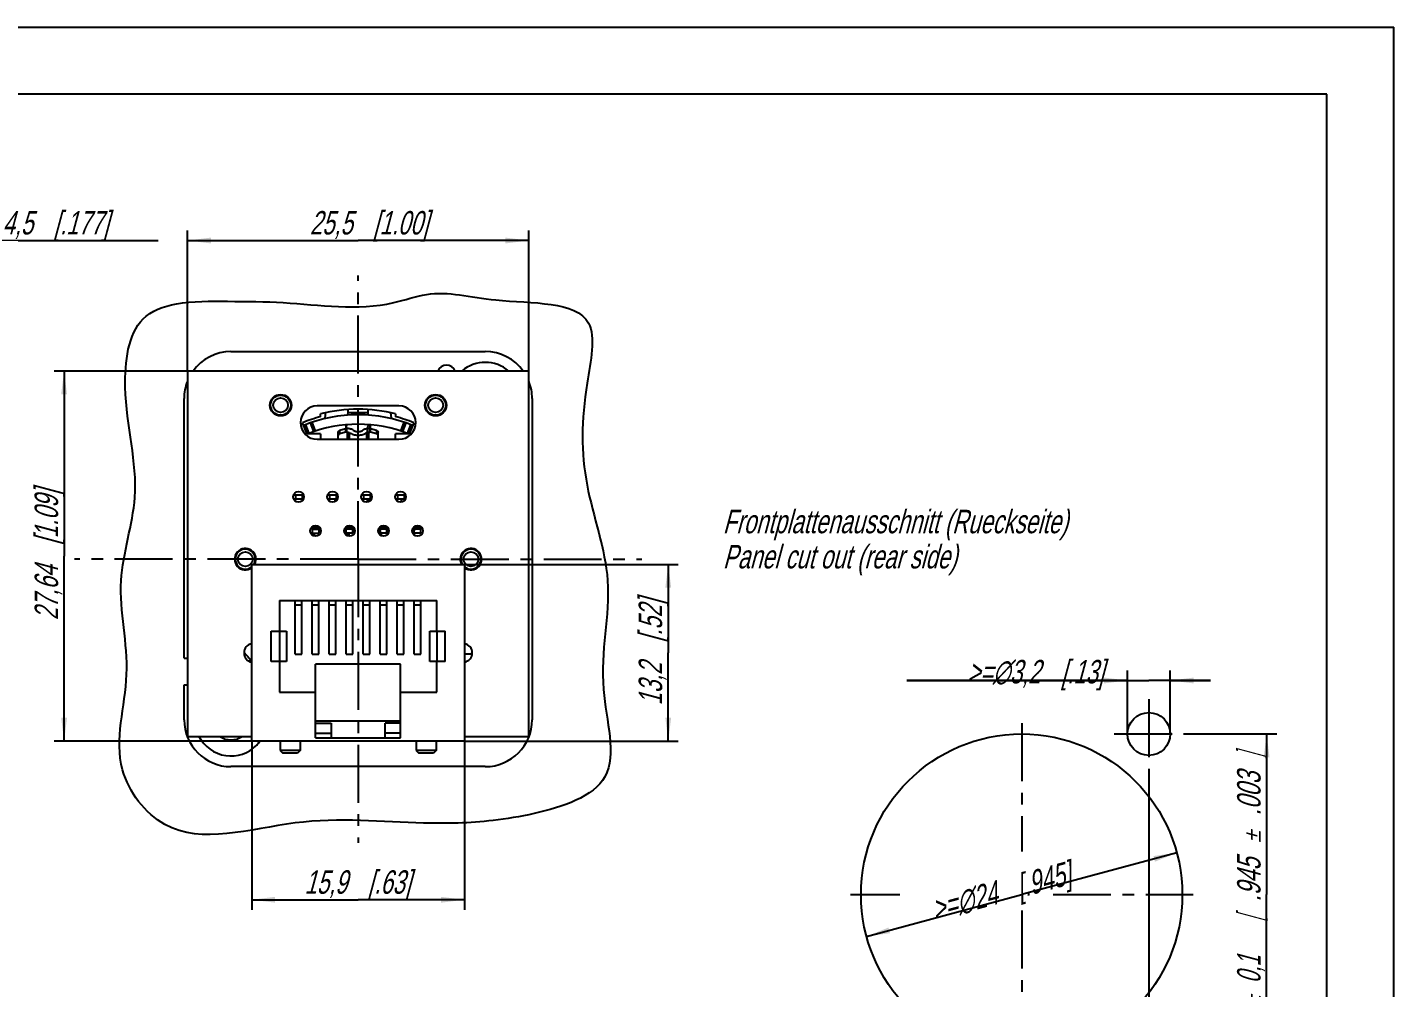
# Model space of a CAD drawing. Header units: millimetres. Extents: x 0 to 420, y 0 to 297.
# Drawn here: x 215.9 to 420, y 153.5 to 297 of the extents above; entities that cross this region are included whole.
import ezdxf
from ezdxf.enums import TextEntityAlignment as Align

# ---------------------------------------------------------------- set-up
doc = ezdxf.new("R2010")
doc.units = ezdxf.units.MM
doc.header["$LTSCALE"] = 23.1
doc.linetypes.add('CENTER', pattern=[0.6, 0.375, -0.075, 0.075, -0.075])
doc.layers.get('0').update_dxf_attribs({"linetype": 'CONTINUOUS'})
for name, color, linetype in [('4171', 7, 'CONTINUOUS'), ('BEZUGSACHSEN', 7, 'CONTINUOUS'), ('DEFAULT_1', 7, 'CENTER'), ('FASEN', 7, 'CONTINUOUS'), ('RUNDUNGEN', 7, 'CONTINUOUS'), ('ZEICHNUNGSBEMASSUNGEN', 7, 'CONTINUOUS')]:
    doc.layers.add(name, color=color, linetype=linetype)
doc.styles.get("Standard").update_dxf_attribs({"font": 'txt', "width": 0.7})
doc.styles.add('TEXTSTYLE_3', font='txt', dxfattribs={"width": 0.6})
doc.styles.add('TEXTSTYLE_4', font='gdt', dxfattribs={"width": 0.7})
doc.dimstyles.new('DIMSTYLE_2', dxfattribs={"dimtxt": 3.5, "dimasz": 3.5, "dimexe": 0.18, "dimexo": 0.0625, "dimgap": 0.09, "dimtad": 1, "dimdec": 3, "dimlfac": 0.5, "dimdsep": 46, "dimtxsty": 'STANDARD', "dimblk": '_FILLED', "dimblk1": '_FILLED', "dimblk2": '_FILLED', "dimcen": 0.09, "dimclrt": 5, "dimadec": 0, "dimazin": 0, "dimtp": 0.2, "dimtm": 0.2, "dimtfac": 1, "dimtdec": 3, "dimtofl": 0, "dimtmove": 0, "dimatfit": 3, "dimldrblk": '_FILLED', "dimfxl": 1, "dimtolj": 1, "dimarcsym": 0})
doc.dimstyles.new('DIMSTYLE_3', dxfattribs={"dimtxt": 3.5, "dimasz": 3.5, "dimexe": 0.18, "dimexo": 0.0625, "dimgap": 0.09, "dimtad": 1, "dimdec": 3, "dimlfac": 0.5, "dimdsep": 46, "dimtxsty": 'STANDARD', "dimblk": '_FILLED', "dimblk1": '_FILLED', "dimblk2": '_FILLED', "dimcen": 0.09, "dimclrt": 5, "dimadec": 0, "dimazin": 0, "dimtol": 1, "dimtp": 0.1, "dimtm": 0.1, "dimtfac": 0.6, "dimtdec": 3, "dimtofl": 0, "dimtmove": 0, "dimatfit": 3, "dimldrblk": '_FILLED', "dimfxl": 1, "dimtolj": 1, "dimarcsym": 0})
doc.dimstyles.new('DIMSTYLE_4', dxfattribs={"dimtxt": 3.5, "dimasz": 3.5, "dimexe": 0.18, "dimexo": 0.0625, "dimgap": 0.09, "dimtad": 1, "dimdec": 3, "dimlfac": 0.5, "dimdsep": 46, "dimtxsty": 'STANDARD', "dimblk": '_FILLED', "dimblk1": '_FILLED', "dimblk2": '_FILLED', "dimcen": 0.09, "dimclrt": 5, "dimadec": 0, "dimazin": 0, "dimtol": 1, "dimtp": 0.1, "dimtm": 0.1, "dimtfac": 1, "dimtdec": 3, "dimtofl": 0, "dimtmove": 0, "dimatfit": 3, "dimldrblk": '_FILLED', "dimfxl": 1, "dimtolj": 1, "dimarcsym": 0})
doc.dimstyles.new('DIMSTYLE_5', dxfattribs={"dimtxt": 3.5, "dimasz": 3.5, "dimexe": 0.18, "dimexo": 0.0625, "dimgap": 0.09, "dimtad": 1, "dimdec": 3, "dimlfac": 0.5, "dimdsep": 46, "dimtxsty": 'STANDARD', "dimblk": '_FILLED', "dimblk1": '_FILLED', "dimblk2": '_FILLED', "dimcen": 0.09, "dimclrt": 5, "dimadec": 0, "dimazin": 0, "dimtp": 0.1, "dimtm": 0.1, "dimtfac": 1, "dimtdec": 3, "dimtofl": 0, "dimtmove": 0, "dimatfit": 3, "dimldrblk": '_FILLED', "dimfxl": 1, "dimtolj": 1, "dimarcsym": 0})
doc.dimstyles.new('DIMSTYLE_6', dxfattribs={"dimtxt": 3.5, "dimasz": 3.5, "dimexe": 0.18, "dimexo": 0.0625, "dimgap": 0.09, "dimtad": 1, "dimdec": 3, "dimlfac": 0.5, "dimdsep": 46, "dimtxsty": 'STANDARD', "dimblk": '_FILLED', "dimblk1": '_FILLED', "dimblk2": '_FILLED', "dimcen": 0.09, "dimclrt": 5, "dimadec": 0, "dimazin": 0, "dimtp": 0.2, "dimtm": 0.2, "dimtfac": 1, "dimtdec": 3, "dimtofl": 0, "dimtmove": 0, "dimatfit": 3, "dimldrblk": '_FILLED', "dimfxl": 1, "dimtolj": 1, "dimarcsym": 0})

# ---------------------------------------------------------------- blocks, each defined once
blk = doc.blocks.new('_FILLED')
at = {"color": 0, "linetype": 'BYBLOCK'}
blk.add_solid([(0, 0), (-1, 0.125), (-1, -0.125)], dxfattribs=at)
blk = doc.blocks.new('*D6')
at = {"layer": 'ZEICHNUNGSBEMASSUNGEN', "color": 2, "linetype": 'CONTINUOUS'}
for p, q in [((383.43, 186.23), (383.43, 126.58)), ((345.43, 138.23), (345.43, 126.58)), ((345.43, 128.08), (364.43, 128.08)), ((383.43, 128.08), (364.43, 128.08))]:
    blk.add_line(p, q, dxfattribs=at)
at = {"layer": 'ZEICHNUNGSBEMASSUNGEN', "color": 2, "linetype": 'CONTINUOUS', "xscale": 3.5, "yscale": 3.5, "zscale": 3.5, "rotation": 180}
blk.add_blockref('_FILLED', (345.43, 128.08), dxfattribs=at)
at = {"layer": 'ZEICHNUNGSBEMASSUNGEN', "color": 2, "linetype": 'CONTINUOUS', "xscale": 3.5, "yscale": 3.5, "zscale": 3.5}
blk.add_blockref('_FILLED', (383.43, 128.08), dxfattribs=at)
at = {"layer": 'ZEICHNUNGSBEMASSUNGEN', "color": 5, "linetype": 'CONTINUOUS', "oblique": 15}
for s, height, width, p in [('19', 3.5, 0.678571, (348.6, 129.89)), ('[', 5, 0.428571, (361.09, 129.17)), ('.748', 3.5, 0.732143, (367.29, 129.89)), (']', 5, 0.428571, (380.99, 129.17))]:
    blk.add_text(s, height=height, dxfattribs=dict(at, width=width)).set_placement(p, align=Align.CENTER)
at = {"layer": 'ZEICHNUNGSBEMASSUNGEN', "color": 5, "linetype": 'CONTINUOUS', "style": 'TEXTSTYLE_3', "oblique": 15}
for s, width, p in [('+0,1', 0.660714, (353.75, 132.07)), ('+.003', 0.714286, (376.17, 132.07)), ('-0,1', 0.660714, (353.75, 129.17)), ('-.003', 0.714286, (376.17, 129.17))]:
    blk.add_text(s, height=2.1, dxfattribs=dict(at, width=width)).set_placement(p, align=Align.CENTER)
blk = doc.blocks.new('*D7')
at = {"layer": 'ZEICHNUNGSBEMASSUNGEN', "color": 2, "linetype": 'CONTINUOUS'}
for p, q in [((388.63, 191.43), (402.52, 191.43)), ((401.02, 191.43), (401.02, 167.43)), ((401.02, 143.43), (401.02, 167.43)), ((350.63, 143.43), (402.52, 143.43))]:
    blk.add_line(p, q, dxfattribs=at)
at = {"layer": 'ZEICHNUNGSBEMASSUNGEN', "color": 2, "linetype": 'CONTINUOUS', "xscale": 3.5, "yscale": 3.5, "zscale": 3.5}
for p, rotation in [((401.02, 191.43), 90), ((401.02, 143.43), 270)]:
    blk.add_blockref('_FILLED', p, dxfattribs=dict(at, rotation=rotation))
at = {"layer": 'ZEICHNUNGSBEMASSUNGEN', "color": 5, "linetype": 'CONTINUOUS', "oblique": 15}
for s, width, p in [(']', 0.428571, (400.11, 188.25)), ('.003', 0.714286, (400.11, 182.5)), ('.945', 0.714286, (400.11, 169.64)), ('[', 0.428571, (400.11, 163.89)), ('0,1', 0.642857, (400.11, 156.27)), ('24', 0.785714, (400.11, 147.28))]:
    blk.add_text(s, height=3.5, rotation=90, dxfattribs=dict(at, width=width)).set_placement(p, align=Align.CENTER)
at = {"layer": 'ZEICHNUNGSBEMASSUNGEN', "color": 5, "linetype": 'CONTINUOUS', "style": 'TEXTSTYLE_4', "oblique": 15}
for p in [(400.11, 176.07), (400.11, 151.46)]:
    blk.add_text('`', height=2.45, rotation=90, dxfattribs=at).set_placement(p, align=Align.CENTER)
blk = doc.blocks.new('*D8')
at = {"layer": 'ZEICHNUNGSBEMASSUNGEN', "color": 2, "linetype": 'CONTINUOUS'}
for p, q in [((380.23, 191.22), (380.23, 200.92)), ((386.63, 191.43), (386.63, 200.92)), ((380.23, 199.42), (347.28, 199.42)), ((347.28, 199.42), (383.43, 199.42)), ((392.63, 199.42), (383.43, 199.42)), ((386.63, 199.42), (392.63, 199.42))]:
    blk.add_line(p, q, dxfattribs=at)
at = {"layer": 'ZEICHNUNGSBEMASSUNGEN', "color": 2, "linetype": 'CONTINUOUS', "xscale": 3.5, "yscale": 3.5, "zscale": 3.5}
blk.add_blockref('_FILLED', (380.23, 199.42), dxfattribs=at)
at = {"layer": 'ZEICHNUNGSBEMASSUNGEN', "color": 2, "linetype": 'CONTINUOUS', "xscale": 3.5, "yscale": 3.5, "zscale": 3.5, "rotation": 180}
blk.add_blockref('_FILLED', (386.63, 199.42), dxfattribs=at)
at = {"layer": 'ZEICHNUNGSBEMASSUNGEN', "color": 5, "linetype": 'CONTINUOUS', "insert": (376.69, 202.49), "char_height": 3.5, "width": 29.4167, "attachment_point": 3, "line_spacing_factor": 0.9}
blk.add_mtext('\\Q15.0;>=\\Fgdt;{\\Fgdt;n}\\Ftxt;3,2{\\Ftxt.shx;\\W1.000000;\\H3.500000; }[.13]', dxfattribs=at)
blk = doc.blocks.new('*D9')
at = {"layer": 'ZEICHNUNGSBEMASSUNGEN', "color": 2, "linetype": 'CONTINUOUS'}
for p in [(387.6, 173.68), (341.25, 161.18)]:
    blk.add_line(p, (364.43, 167.43), dxfattribs=at)
at = {"layer": 'ZEICHNUNGSBEMASSUNGEN', "color": 2, "linetype": 'CONTINUOUS', "xscale": 3.5, "yscale": 3.5, "zscale": 3.5}
for p, rotation in [((387.6, 173.68), 15.0916806114), ((341.25, 161.18), 195.0916806114)]:
    blk.add_blockref('_FILLED', p, dxfattribs=dict(at, rotation=rotation))
at = {"layer": 'ZEICHNUNGSBEMASSUNGEN', "color": 5, "linetype": 'CONTINUOUS', "insert": (360.86, 169.65), "char_height": 3.5, "width": 31.1667, "attachment_point": 2, "rotation": 15.0917, "line_spacing_factor": 0.9}
blk.add_mtext('\\Q15.0;>=\\Fgdt;{\\Fgdt;n}\\Ftxt;24{\\Ftxt.shx;\\W1.000000;\\H3.500000; }[.945]', dxfattribs=at)
blk = doc.blocks.new('*D12')
at = {"layer": 'ZEICHNUNGSBEMASSUNGEN', "color": 2, "linetype": 'CONTINUOUS'}
for p, q in [((239.79, 245.65), (239.79, 266.65)), ((290.79, 245.65), (290.79, 266.65)), ((239.79, 265.15), (265.29, 265.15)), ((290.79, 265.15), (265.29, 265.15))]:
    blk.add_line(p, q, dxfattribs=at)
at = {"layer": 'ZEICHNUNGSBEMASSUNGEN', "color": 2, "linetype": 'CONTINUOUS', "xscale": 3.5, "yscale": 3.5, "zscale": 3.5, "rotation": 180}
blk.add_blockref('_FILLED', (239.79, 265.15), dxfattribs=at)
at = {"layer": 'ZEICHNUNGSBEMASSUNGEN', "color": 2, "linetype": 'CONTINUOUS', "xscale": 3.5, "yscale": 3.5, "zscale": 3.5}
blk.add_blockref('_FILLED', (290.79, 265.15), dxfattribs=at)
at = {"layer": 'ZEICHNUNGSBEMASSUNGEN', "color": 5, "linetype": 'CONTINUOUS', "insert": (266.92, 269.55), "char_height": 3.5, "width": 25.75, "attachment_point": 2, "line_spacing_factor": 0.9}
blk.add_mtext('\\Q15.0;25,5{\\Ftxt.shx;\\W1.000000;\\H3.500000; }[1.00]', dxfattribs=at)
blk = doc.blocks.new('*D13')
at = {"layer": 'ZEICHNUNGSBEMASSUNGEN', "color": 2, "linetype": 'CONTINUOUS'}
for p, q in [((239.79, 245.65), (219.86, 245.65)), ((221.36, 245.65), (221.36, 218.01)), ((221.36, 190.37), (221.36, 218.01)), ((249.39, 190.37), (219.86, 190.37))]:
    blk.add_line(p, q, dxfattribs=at)
at = {"layer": 'ZEICHNUNGSBEMASSUNGEN', "color": 2, "linetype": 'CONTINUOUS', "xscale": 3.5, "yscale": 3.5, "zscale": 3.5}
for p, rotation in [((221.36, 245.65), 90), ((221.36, 190.37), 270)]:
    blk.add_blockref('_FILLED', p, dxfattribs=dict(at, rotation=rotation))
at = {"layer": 'ZEICHNUNGSBEMASSUNGEN', "color": 5, "linetype": 'CONTINUOUS', "insert": (216.96, 218.2), "char_height": 3.5, "width": 29, "attachment_point": 2, "rotation": 90, "line_spacing_factor": 0.9}
blk.add_mtext('\\Q15.0;27,64{\\Ftxt.shx;\\W1.000000;\\H3.500000; }[1.09]', dxfattribs=at)
blk = doc.blocks.new('*D14')
at = {"layer": 'ZEICHNUNGSBEMASSUNGEN', "color": 2, "linetype": 'CONTINUOUS'}
for p, q in [((249.39, 190.37), (249.39, 165.16)), ((281.19, 190.37), (281.19, 165.16)), ((249.39, 166.66), (265.29, 166.66)), ((281.19, 166.66), (265.29, 166.66))]:
    blk.add_line(p, q, dxfattribs=at)
at = {"layer": 'ZEICHNUNGSBEMASSUNGEN', "color": 2, "linetype": 'CONTINUOUS', "xscale": 3.5, "yscale": 3.5, "zscale": 3.5, "rotation": 180}
blk.add_blockref('_FILLED', (249.39, 166.66), dxfattribs=at)
at = {"layer": 'ZEICHNUNGSBEMASSUNGEN', "color": 2, "linetype": 'CONTINUOUS', "xscale": 3.5, "yscale": 3.5, "zscale": 3.5}
blk.add_blockref('_FILLED', (281.19, 166.66), dxfattribs=at)
at = {"layer": 'ZEICHNUNGSBEMASSUNGEN', "color": 5, "linetype": 'CONTINUOUS', "insert": (265.21, 171.06), "char_height": 3.5, "width": 23, "attachment_point": 2, "line_spacing_factor": 0.9}
blk.add_mtext('\\Q15.0;15,9{\\Ftxt.shx;\\W1.000000;\\H3.500000; }[.63]', dxfattribs=at)
blk = doc.blocks.new('*D15')
at = {"layer": 'ZEICHNUNGSBEMASSUNGEN', "color": 2, "linetype": 'CONTINUOUS'}
for p, q in [((281.19, 216.77), (313.12, 216.77)), ((311.62, 216.77), (311.62, 203.57)), ((311.62, 190.37), (311.62, 203.57)), ((281.19, 190.37), (313.12, 190.37))]:
    blk.add_line(p, q, dxfattribs=at)
at = {"layer": 'ZEICHNUNGSBEMASSUNGEN', "color": 2, "linetype": 'CONTINUOUS', "xscale": 3.5, "yscale": 3.5, "zscale": 3.5}
for p, rotation in [((311.62, 216.77), 90), ((311.62, 190.37), 270)]:
    blk.add_blockref('_FILLED', p, dxfattribs=dict(at, rotation=rotation))
at = {"layer": 'ZEICHNUNGSBEMASSUNGEN', "color": 5, "linetype": 'CONTINUOUS', "insert": (307.21, 203.64), "char_height": 3.5, "width": 23, "attachment_point": 2, "rotation": 90, "line_spacing_factor": 0.9}
blk.add_mtext('\\Q15.0;13,2{\\Ftxt.shx;\\W1.000000;\\H3.500000; }[.52]', dxfattribs=at)
blk = doc.blocks.new('*D16')
at = {"layer": 'ZEICHNUNGSBEMASSUNGEN', "color": 2, "linetype": 'CONTINUOUS'}
for p, q in [((201.41, 258.47), (201.41, 266.65)), ((210.41, 238.06), (210.41, 266.65)), ((201.41, 265.15), (205.91, 265.15)), ((210.41, 265.15), (205.91, 265.15)), ((205.91, 265.15), (235.41, 265.15))]:
    blk.add_line(p, q, dxfattribs=at)
at = {"layer": 'ZEICHNUNGSBEMASSUNGEN', "color": 2, "linetype": 'CONTINUOUS', "xscale": 3.5, "yscale": 3.5, "zscale": 3.5, "rotation": 180}
blk.add_blockref('_FILLED', (201.41, 265.15), dxfattribs=at)
at = {"layer": 'ZEICHNUNGSBEMASSUNGEN', "color": 2, "linetype": 'CONTINUOUS', "xscale": 3.5, "yscale": 3.5, "zscale": 3.5}
blk.add_blockref('_FILLED', (210.41, 265.15), dxfattribs=at)
at = {"layer": 'ZEICHNUNGSBEMASSUNGEN', "color": 5, "linetype": 'CONTINUOUS', "insert": (212.16, 269.55), "char_height": 3.5, "width": 23.25, "attachment_point": 1, "line_spacing_factor": 0.9}
blk.add_mtext('\\Q15.0;4,5{\\Ftxt.shx;\\W1.000000;\\H3.500000; }[.177]', dxfattribs=at)

msp = doc.modelspace()

# ---------------------------------------------------------------- linework, layer by layer
at = {"color": 7, "linetype": 'CONTINUOUS'}
for p, q in [((0, 297), (420, 297)), ((420, 0), (420, 297)), ((410, 287), (12.5, 287)), ((410, 10), (410, 287)), ((246.2902, 248.5477), (284.2902, 248.5477)), ((239.7902, 245.6477), (239.7902, 191.0477)), ((290.7902, 245.6477), (239.7902, 245.6477)), ((290.7902, 191.0477), (290.7902, 245.6477)), ((239.2902, 202.7477), (239.2902, 241.5477)), ((277.0902, 242.1316), (277.0902, 242.0304)), ((291.2902, 241.5477), (291.2902, 193.5477)), ((253.3052, 239.1034), (253.2785, 239.0082)), ((271.3902, 240.4477), (259.1902, 240.4477)), ((259.6902, 238.8282), (259.6902, 239.2364)), ((270.8902, 239.2364), (270.8902, 238.8282)), ((257.6623, 236.286), (256.9936, 237.9287)), ((263.4861, 237.6295), (263.4884, 237.4313)), ((263.4884, 237.4313), (263.4898, 237.1803)), ((263.4898, 237.1803), (263.4901, 237.0431)), ((263.4912, 237.0493), (263.4914, 237.0736)), ((267.089, 237.0735), (267.0892, 237.0493)), ((267.0903, 237.0431), (267.0914, 237.3458)), ((267.0914, 237.3458), (267.0941, 237.6223)), ((273.5868, 237.9287), (272.9181, 236.286)), ((259.6902, 236.286), (257.6623, 236.286)), ((259.1902, 235.4477), (271.3902, 235.4477)), ((259.6902, 236.286), (259.6902, 235.4477)), ((270.8902, 235.4477), (270.8902, 236.286)), ((272.9181, 236.286), (270.8902, 236.286)), ((255.6513, 227.1477), (257.1291, 227.1477)), ((255.9102, 227.1477), (255.9102, 226.5477)), ((256.9102, 227.1477), (256.9102, 226.5477)), ((260.7313, 227.1477), (262.2091, 227.1477)), ((260.9902, 227.1477), (260.9902, 226.5477)), ((261.9902, 227.1477), (261.9902, 226.5477)), ((265.8113, 227.1477), (267.2891, 227.1477)), ((266.0702, 227.1477), (266.0702, 226.5477)), ((267.0702, 227.1477), (267.0702, 226.5477)), ((270.8913, 227.1477), (272.3691, 227.1477)), ((271.1502, 227.1477), (271.1502, 226.5477)), ((272.1502, 227.1477), (272.1502, 226.5477)), ((260.7902, 226.5477), (260.7902, 226.4311)), ((261.7902, 226.5477), (261.7902, 226.1171)), ((266.7902, 226.5477), (266.7902, 226.0851)), ((271.7902, 226.066), (271.7902, 226.5477)), ((258.4402, 222.2006), (258.4402, 221.4277)), ((258.4402, 222.0277), (259.4402, 222.0277)), ((258.5476, 222.4684), (258.4876, 222.2963)), ((259.4402, 222.1534), (259.4402, 221.4277)), ((259.5154, 222.2963), (259.5154, 221.8575)), ((263.5202, 221.4277), (263.5202, 222.1622)), ((264.5202, 222.0277), (263.5202, 222.0277)), ((263.5421, 222.4162), (263.5339, 222.2963)), ((264.5202, 221.4277), (264.5202, 222.1534)), ((264.535, 222.2963), (264.5396, 222.3642)), ((268.5443, 222.35), (268.5554, 222.2963)), ((268.5554, 222.2963), (268.5554, 221.8575)), ((268.6002, 221.4277), (268.6002, 222.1534)), ((269.6002, 222.0277), (268.6002, 222.0277)), ((269.5653, 222.2963), (269.5379, 222.4286)), ((269.6002, 221.4277), (269.6002, 222.1809)), ((273.617, 222.3438), (273.6407, 222.2963)), ((273.6407, 222.2963), (273.6407, 221.8575)), ((273.6802, 221.4277), (273.6802, 222.2387)), ((274.6802, 222.0277), (273.6802, 222.0277)), ((274.6802, 222.3308), (274.637, 222.4169)), ((274.6802, 221.4277), (274.6802, 222.3308)), ((249.3902, 190.3677), (249.3902, 216.7677)), ((249.3902, 216.7677), (281.1902, 216.7677)), ((281.1902, 216.7677), (281.1902, 190.3677)), ((253.5402, 211.3677), (253.5402, 206.7677)), ((253.5402, 211.3677), (277.0402, 211.3677)), ((255.9002, 203.3677), (255.9002, 211.3677)), ((256.9002, 203.3677), (256.9002, 211.3677)), ((258.4402, 203.3677), (258.4402, 211.3677)), ((259.4402, 203.3677), (259.4402, 211.3677)), ((260.9802, 203.3677), (260.9802, 211.3677)), ((261.9802, 203.3677), (261.9802, 211.3677)), ((263.5202, 203.3677), (263.5202, 211.3677)), ((264.5202, 203.3677), (264.5202, 211.3677)), ((266.0602, 203.3677), (266.0602, 211.3677)), ((267.0602, 203.3677), (267.0602, 211.3677)), ((268.6002, 203.3677), (268.6002, 211.3677)), ((269.6002, 203.3677), (269.6002, 211.3677)), ((271.1402, 203.3677), (271.1402, 211.3677)), ((272.1402, 203.3677), (272.1402, 211.3677)), ((273.6802, 203.3677), (273.6802, 211.3677)), ((274.6802, 203.3677), (274.6802, 211.3677)), ((277.0402, 206.7677), (277.0402, 211.3677)), ((252.2902, 206.7677), (254.5902, 206.7677)), ((254.5902, 206.7677), (254.5902, 202.2677)), ((275.9902, 206.7677), (278.2902, 206.7677)), ((275.9902, 202.2677), (275.9902, 206.7677)), ((239.2902, 202.7477), (239.7902, 202.7477)), ((254.5902, 202.2677), (252.2902, 202.2677)), ((253.5402, 202.2677), (253.5402, 197.6677)), ((255.9002, 203.3677), (256.9002, 203.3677)), ((258.4402, 203.3677), (259.4402, 203.3677)), ((260.9802, 203.3677), (261.9802, 203.3677)), ((263.5202, 203.3677), (264.5202, 203.3677)), ((266.0602, 203.3677), (267.0602, 203.3677)), ((268.6002, 203.3677), (269.6002, 203.3677)), ((271.1402, 203.3677), (272.1402, 203.3677)), ((273.6802, 203.3677), (274.6802, 203.3677)), ((278.2902, 202.2677), (275.9902, 202.2677)), ((277.0402, 197.6677), (277.0402, 202.2677)), ((282.3263, 203.3477), (281.1902, 203.3477)), ((271.6402, 201.8677), (258.9402, 201.8677)), ((258.9402, 190.8677), (258.9402, 201.8677)), ((271.6402, 190.8677), (271.6402, 201.8677)), ((239.2902, 193.5477), (239.2902, 198.7477)), ((239.2902, 198.7477), (239.7902, 198.7477)), ((253.5402, 197.6677), (258.9402, 197.6677)), ((271.6402, 197.6677), (277.0402, 197.6677)), ((258.9402, 193.3677), (271.6402, 193.3677)), ((258.9402, 193.0677), (261.2402, 193.0677)), ((261.2402, 193.0677), (261.2402, 190.8677)), ((271.6402, 193.0677), (269.3402, 193.0677)), ((269.3402, 190.8677), (269.3402, 193.0677)), ((239.7902, 191.0477), (249.3902, 191.0477)), ((281.1902, 190.3677), (249.3902, 190.3677)), ((258.9402, 191.5677), (261.2402, 191.5677)), ((258.9402, 190.8677), (271.6402, 190.8677)), ((271.6402, 191.5677), (269.3402, 191.5677)), ((281.1902, 191.0477), (290.7902, 191.0477)), ((284.2902, 186.5477), (246.2902, 186.5477))]:
    msp.add_line(p, q, dxfattribs=at)
at = {"color": 9, "linetype": 'CONTINUOUS'}
for p, q in [((263.7902, 239.4775), (266.7902, 239.4775)), ((259.5154, 222.2963), (258.4876, 222.2963)), ((264.535, 222.2963), (263.5339, 222.2963)), ((264.535, 222.2963), (264.535, 221.8575)), ((269.5653, 222.2963), (268.5554, 222.2963)), ((274.6802, 222.2963), (273.6407, 222.2963)), ((256.9002, 210.6951), (255.9002, 210.6951)), ((259.4402, 210.6951), (258.4402, 210.6951)), ((261.9802, 210.6951), (260.9802, 210.6951)), ((264.5202, 210.6951), (263.5202, 210.6951)), ((267.0602, 210.6951), (266.0602, 210.6951)), ((269.6002, 210.6951), (268.6002, 210.6951)), ((272.1402, 210.6951), (271.1402, 210.6951)), ((274.6802, 210.6951), (273.6802, 210.6951)), ((252.2902, 202.2677), (252.2902, 206.7677)), ((253.5402, 206.7677), (253.5402, 202.2677)), ((277.0402, 206.7677), (277.0402, 202.2677)), ((278.2902, 202.2677), (278.2902, 206.7677))]:
    msp.add_line(p, q, dxfattribs=at)
at = {"color": 3, "linetype": 'CONTINUOUS'}
for p, q in [((255.6513, 226.5477), (257.1291, 226.5477)), ((260.7313, 226.5477), (262.2091, 226.5477)), ((261.8902, 226.1698), (261.8902, 226.5477)), ((265.8113, 226.5477), (267.2891, 226.5477)), ((265.8902, 226.3984), (265.8902, 226.5477)), ((266.6902, 226.0613), (266.6902, 226.5477)), ((270.8913, 226.5477), (272.3691, 226.5477)), ((258.4402, 221.4277), (259.4402, 221.4277)), ((258.6902, 221.4277), (258.6902, 221.0051)), ((259.5154, 221.8575), (259.6223, 222.1643)), ((264.5202, 221.4277), (263.5202, 221.4277)), ((263.8902, 221.4277), (263.8902, 220.9773)), ((264.535, 221.8575), (264.568, 222.3398)), ((264.6902, 222.1842), (264.6902, 221.3511)), ((268.47, 222.2695), (268.5554, 221.8575)), ((269.6002, 221.4277), (268.6002, 221.4277)), ((268.6902, 221.4277), (268.6902, 221.0776)), ((273.483, 222.1725), (273.6407, 221.8575)), ((274.6802, 221.4277), (273.6802, 221.4277))]:
    msp.add_line(p, q, dxfattribs=at)
at = {"color": 7, "linetype": 'CONTINUOUS'}
for centre, radius in [((253.7102, 240.5477), 1.6), ((276.8702, 240.5477), 1.6), ((383.4251, 191.4264), 3.2), ((364.4251, 167.4264), 24)]:
    msp.add_circle(centre, radius, dxfattribs=at)
for centre, radius, start, end in [((246.2902, 241.5477), 7, 90, 144.072498), ((284.2902, 241.5477), 7, 35.927502, 90), ((278.4902, 245.1477), 1.4, 20.962312, 159.037688), ((284.2902, 241.5477), 5.4, 49.425807, 130.520665), ((246.2902, 241.5477), 7, 158.417537, 180), ((284.2902, 241.5477), 7, 0, 21.582463), ((277.7134, 243.9446), 2, 256.059765, 267.962172), ((259.1902, 237.9477), 2.5, 90, 270), ((265.2902, 217.5477), 22.4, 75.522488, 104.477512), ((271.3902, 237.9477), 2.5, 270, 90), ((265.2902, 217.5477), 22.005, 104.743236, 112.15), ((305.6539, 236.7608), 42.1636, 179.608023, 179.801544), ((226.4337, 236.7686), 40.6564, 0.194745, 0.395534), ((265.2902, 217.5477), 22.005, 67.85, 75.256764), ((248.4402, 217.5477), 1.6, 330.791126, 306.462984), ((282.1402, 217.5477), 1.6, 233.537016, 209.208874), ((265.2902, 217.5477), 22, 219.19066, 223.680707), ((265.2902, 217.5477), 22, 319.800236, 320.806075), ((246.2902, 193.5477), 7, 180, 270), ((284.2902, 193.5477), 7, 270, 360)]:
    msp.add_arc(centre, radius, start, end, dxfattribs=at)
for points, knots in [([(275.4847, 257.0889), (278.792, 257.6057), (286.3147, 255.409), (302.1197, 256.4171), (298.6456, 241.0504), (298.502, 228.966), (304.2508, 213.6778), (300.2682, 199.7561), (305.51, 183.6858), (293.5438, 179.7476), (287.4299, 178.7333), (285.4586, 178.504)], [0, 0, 0, 0, 0.09412705, 0.22309623, 0.30407615, 0.44207448, 0.57379684, 0.72109852, 0.83887147, 0.94667909, 1, 1, 1, 1]), ([(255.8631, 178.1332), (249.0858, 177.2723), (238.1397, 173.5331), (227.6012, 187.1444), (232.1887, 200.3078), (228.475, 213.8471), (233.5883, 228.1896), (229.5979, 240.5486), (231.2064, 253.4686), (236.1513, 255.3414), (238.1369, 255.6956)], [0, 0, 0, 0, 0.18783985, 0.28730037, 0.42500307, 0.56084177, 0.68233007, 0.84211899, 0.94365503, 1, 1, 1, 1]), ([(238.1369, 255.6956), (240.5388, 256.124), (246.4868, 256.0559), (256.6272, 256.01), (266.916, 254.3277), (273.8854, 256.839), (275.4847, 257.0889)], [0, 0, 0, 0, 0.19114483, 0.41719415, 0.86364662, 1, 1, 1, 1]), ([(263.4914, 237.0736), (263.4921, 237.1709), (263.4941, 237.3382), (263.4986, 237.5055), (263.5024, 237.5754)], [0, 0, 0, 0, 0.58123737, 1, 1, 1, 1]), ([(263.5024, 237.5754), (263.5027, 237.5805), (263.5038, 237.599), (263.505, 237.6175), (263.5061, 237.631)], [0, 0, 0, 0, 0.27143932, 1, 1, 1, 1]), ([(263.5548, 237.6352), (263.5771, 237.636), (263.6228, 237.6304), (263.6626, 237.6069), (263.6799, 237.5923)], [0, 0, 0, 0, 0.49618659, 1, 1, 1, 1]), ([(266.6902, 236.5422), (266.6902, 236.6689), (266.6953, 236.851), (266.7178, 237.081), (266.7405, 237.2262), (266.7695, 237.3507), (266.8047, 237.4535), (266.8463, 237.5342), (266.8817, 237.5765), (266.9005, 237.5923)], [0, 0, 0, 0, 0.34811008, 0.49987599, 0.63467522, 0.75164571, 0.85064055, 0.93248686, 1, 1, 1, 1]), ([(266.9005, 237.5923), (266.9178, 237.6069), (266.9575, 237.6304), (267.0033, 237.636), (267.0256, 237.6352)], [0, 0, 0, 0, 0.5038175, 1, 1, 1, 1]), ([(267.0743, 237.631), (267.0746, 237.6267), (267.076, 237.6083), (267.0771, 237.5898), (267.0779, 237.5756)], [0, 0, 0, 0, 0.22858355, 1, 1, 1, 1]), ([(267.0779, 237.5756), (267.0817, 237.5056), (267.0863, 237.3382), (267.0882, 237.1708), (267.089, 237.0735)], [0, 0, 0, 0, 0.4187018, 1, 1, 1, 1]), ([(258.4876, 222.2963), (258.4837, 222.2877), (258.4688, 222.2554), (258.4528, 222.2236), (258.4402, 222.2006)], [0, 0, 0, 0, 0.2643952, 1, 1, 1, 1]), ([(259.5154, 222.2963), (259.5094, 222.2829), (259.4865, 222.2341), (259.4612, 222.1863), (259.4402, 222.1534)], [0, 0, 0, 0, 0.27442652, 1, 1, 1, 1]), ([(263.5339, 222.2963), (263.5328, 222.2839), (263.5287, 222.2391), (263.5241, 222.1944), (263.5202, 222.1622)], [0, 0, 0, 0, 0.27788459, 1, 1, 1, 1]), ([(264.535, 222.2963), (264.5338, 222.2829), (264.5294, 222.2352), (264.5245, 222.1876), (264.5202, 222.1534)], [0, 0, 0, 0, 0.28064344, 1, 1, 1, 1]), ([(268.5554, 222.2963), (268.559, 222.2829), (268.5724, 222.2348), (268.5874, 222.1871), (268.6002, 222.1534)], [0, 0, 0, 0, 0.27827987, 1, 1, 1, 1]), ([(269.5653, 222.2963), (269.5682, 222.2858), (269.5789, 222.2471), (269.5906, 222.2086), (269.6002, 222.1809)], [0, 0, 0, 0, 0.27096676, 1, 1, 1, 1]), ([(273.6407, 222.2963), (273.644, 222.2913), (273.6568, 222.2719), (273.67, 222.2527), (273.6802, 222.2387)], [0, 0, 0, 0, 0.256637, 1, 1, 1, 1]), ([(285.4586, 178.504), (281.8992, 178.0902), (272.3902, 177.9031), (262.5592, 178.9839), (255.8631, 178.1332)], [0, 0, 0, 0, 0.35653501, 1, 1, 1, 1])]:
    msp.add_open_spline(points, degree=3, knots=knots, dxfattribs=at)
at = {"color": 3, "linetype": 'CONTINUOUS'}
for points, knots in [([(259.5154, 221.8575), (259.5094, 221.836), (259.4868, 221.759), (259.4616, 221.6826), (259.4402, 221.6288)], [0, 0, 0, 0, 0.27802992, 1, 1, 1, 1]), ([(264.535, 221.8575), (264.5338, 221.8361), (264.5294, 221.7598), (264.5245, 221.6836), (264.5202, 221.6288)], [0, 0, 0, 0, 0.28083628, 1, 1, 1, 1]), ([(268.5554, 221.8575), (268.559, 221.8361), (268.5723, 221.7595), (268.5873, 221.6832), (268.6002, 221.6288)], [0, 0, 0, 0, 0.27985511, 1, 1, 1, 1]), ([(273.6407, 221.8575), (273.644, 221.8495), (273.6567, 221.8186), (273.67, 221.7879), (273.6802, 221.7653)], [0, 0, 0, 0, 0.25822195, 1, 1, 1, 1])]:
    msp.add_open_spline(points, degree=3, knots=knots, dxfattribs=at)
at = {"layer": '4171', "color": 9, "linetype": 'CONTINUOUS'}
for p, q in [((263.6902, 235.4477), (263.6902, 236.5337)), ((263.984, 235.4477), (263.984, 236.4511)), ((266.5964, 235.4477), (266.5964, 236.4511)), ((266.8902, 235.4477), (266.8902, 236.5337))]:
    msp.add_line(p, q, dxfattribs=at)
at = {"layer": '4171', "color": 7, "linetype": 'CONTINUOUS'}
for points, knots in [([(264.5715, 236.8001), (264.5132, 236.8406), (264.3837, 236.9127), (264.169, 236.9897), (263.9346, 237.0372), (263.7723, 237.0479), (263.6902, 237.0479)], [0, 0, 0, 0, 0.22951843, 0.47592983, 0.73471104, 1, 1, 1, 1]), ([(264.5715, 236.8001), (264.619, 236.767), (264.7246, 236.7082), (264.8997, 236.6454), (265.0909, 236.6067), (265.2902, 236.5936), (265.4895, 236.6067), (265.6806, 236.6454), (265.8557, 236.7082), (265.9613, 236.767), (266.0089, 236.8001)], [0, 0, 0, 0, 0.11474868, 0.23797221, 0.36735431, 0.5, 0.63264569, 0.76202779, 0.88525132, 1, 1, 1, 1]), ([(266.8902, 237.0479), (266.8081, 237.0479), (266.6458, 237.0372), (266.4114, 236.9897), (266.1967, 236.9127), (266.0672, 236.8406), (266.0089, 236.8001)], [0, 0, 0, 0, 0.26528896, 0.52407017, 0.77048157, 1, 1, 1, 1]), ([(263.6902, 236.5337), (263.7441, 236.5337), (263.8474, 236.5206), (263.9438, 236.479), (263.984, 236.4511)], [0, 0, 0, 0, 0.52434973, 1, 1, 1, 1]), ([(263.984, 236.4511), (264.0705, 236.3912), (264.2622, 236.2841), (264.5805, 236.1699), (264.9279, 236.0996), (265.2902, 236.0757), (265.6524, 236.0996), (265.9998, 236.1699), (266.3181, 236.2841), (266.5098, 236.3912), (266.5964, 236.4511)], [0, 0, 0, 0, 0.11475705, 0.23796486, 0.36735662, 0.5, 0.63264338, 0.76203514, 0.88524295, 1, 1, 1, 1]), ([(266.5964, 236.4511), (266.6366, 236.479), (266.733, 236.5206), (266.8363, 236.5337), (266.8902, 236.5337)], [0, 0, 0, 0, 0.47565027, 1, 1, 1, 1])]:
    msp.add_open_spline(points, degree=3, knots=knots, dxfattribs=at)
at = {"layer": 'BEZUGSACHSEN', "color": 7, "linetype": 'CONTINUOUS'}
for p, q in [((253.6302, 190.3677), (253.6302, 188.9477)), ((256.6302, 190.3677), (256.6302, 188.9477)), ((273.9502, 190.3677), (273.9502, 188.9477)), ((276.9502, 190.3677), (276.9502, 188.9477))]:
    msp.add_line(p, q, dxfattribs=at)
for centre in [(256.3902, 226.8477), (261.4702, 226.8477), (266.5502, 226.8477), (271.6302, 226.8477), (258.9302, 221.7677), (264.0102, 221.7677), (269.0902, 221.7677), (274.1702, 221.7677)]:
    msp.add_circle(centre, 0.8, dxfattribs=at)
for centre, radius, start, end in [((265.2902, 217.5477), 25, 119.657184, 119.903851), ((249.6402, 203.5377), 1.4, 100.291575, 259.708425), ((280.9402, 203.5377), 1.4, 280.291575, 79.708425), ((246.2902, 193.5477), 3, 236.543062, 303.456938)]:
    msp.add_arc(centre, radius, start, end, dxfattribs=at)
at = {"layer": 'DEFAULT_1', "color": 7, "linetype": 'CENTER'}
for q in [(265.2902, 259.9343), (222.9036, 217.5477), (265.2902, 175.1611), (307.6768, 217.5477)]:
    msp.add_line((265.2902, 217.5477), q, dxfattribs=at)
at = {"layer": 'DEFAULT_1', "color": 2, "linetype": 'CENTER'}
for p, q in [((383.4251, 196.6264), (383.4251, 186.2264)), ((364.4251, 193.0264), (364.4251, 173.8743)), ((378.2251, 191.4264), (388.6251, 191.4264)), ((338.8251, 167.4264), (346.2163, 167.4264)), ((369.1047, 167.4264), (390.0251, 167.4264)), ((364.4251, 165.0421), (364.4251, 141.8264))]:
    msp.add_line(p, q, dxfattribs=at)
at = {"layer": 'FASEN', "color": 7, "linetype": 'CONTINUOUS'}
for p, q in [((253.6302, 188.9477), (254.0302, 188.5477)), ((256.6302, 188.9477), (253.6302, 188.9477)), ((256.2302, 188.5477), (254.0302, 188.5477)), ((256.6302, 188.9477), (256.2302, 188.5477)), ((276.9502, 188.9477), (273.9502, 188.9477)), ((273.9502, 188.9477), (274.3502, 188.5477)), ((276.5502, 188.5477), (274.3502, 188.5477)), ((276.9502, 188.9477), (276.5502, 188.5477))]:
    msp.add_line(p, q, dxfattribs=at)
for centre, radius in [((253.7102, 240.5477), 1.5), ((253.7102, 240.5477), 1.1), ((276.8702, 240.5477), 1.5), ((276.8702, 240.5477), 1.1), ((248.4402, 217.5477), 1.1), ((282.1402, 217.5477), 1.1)]:
    msp.add_circle(centre, radius, dxfattribs=at)
for centre, start, end in [((248.4402, 217.5477), 328.559725, 309.43553), ((282.1402, 217.5477), 230.56447, 211.440275)]:
    msp.add_arc(centre, 1.5, start, end, dxfattribs=at)
at = {"layer": 'RUNDUNGEN', "color": 7, "linetype": 'CONTINUOUS'}
for p, q in [((263.7902, 239.4775), (263.7902, 239.8947)), ((266.7902, 239.4775), (266.7902, 239.8947)), ((257.2898, 237.5883), (257.8036, 236.286)), ((263.4239, 237.0294), (262.5534, 236.7867)), ((263.6902, 237.0479), (263.5607, 237.0479)), ((267.0197, 237.0479), (266.8902, 237.0479)), ((268.027, 236.7867), (267.1565, 237.0294)), ((272.7767, 236.286), (273.2905, 237.5883)), ((262.2902, 235.4477), (262.2902, 236.4988)), ((263.4239, 236.5152), (262.5534, 236.2725)), ((263.5607, 236.5337), (263.6902, 236.5337)), ((266.8902, 236.5337), (267.0197, 236.5337)), ((268.027, 236.2725), (267.1565, 236.5152)), ((268.2902, 235.4477), (268.2902, 236.4988)), ((258.7902, 220.9813), (258.7902, 221.4277)), ((263.7902, 221.0003), (263.7902, 221.4277)), ((264.7902, 221.6004), (264.7902, 221.9349)), ((268.7902, 221.0288), (268.7902, 221.4277)), ((269.7902, 221.3839), (269.7902, 222.1515))]:
    msp.add_line(p, q, dxfattribs=at)
at = {"layer": 'RUNDUNGEN', "color": 9, "linetype": 'CONTINUOUS'}
for p, q in [((257.4031, 237.6326), (257.9086, 236.3271)), ((258.1134, 237.8942), (258.6361, 236.5937)), ((258.3915, 237.9891), (258.8941, 236.6808)), ((263.4239, 237.0294), (263.4239, 236.5152)), ((263.5607, 237.0479), (263.5607, 236.5337)), ((267.0197, 236.5337), (267.0197, 237.0479)), ((267.1565, 236.5152), (267.1565, 237.0294)), ((271.6862, 236.6808), (272.1888, 237.9891)), ((271.9443, 236.5937), (272.467, 237.8942)), ((272.6718, 236.3271), (273.1773, 237.6326)), ((262.5534, 236.2725), (262.5534, 236.7867)), ((268.027, 236.7867), (268.027, 236.2725))]:
    msp.add_line(p, q, dxfattribs=at)
at = {"layer": 'RUNDUNGEN', "color": 7, "linetype": 'CONTINUOUS'}
for centre, radius, start, end in [((256.4898, 241.3744), 1.4, 196.563971, 212.185407), ((274.0905, 241.3744), 1.4, 327.814593, 343.436029), ((253.4316, 237.6611), 1.4, 68.73942, 84.487618), ((265.2902, 217.3094), 21.8, 68.086092, 111.913908), ((49.1488, 261.4377), 212.4378, 353.812887, 354.03314), ((260.06, 239.3929), 0.3776, 354.108039, 1.688008), ((270.5203, 239.3929), 0.3774, 178.315928, 185.893698), ((481.4286, 261.4374), 212.4348, 185.966844, 186.187112), ((277.1488, 237.6611), 1.4, 95.512382, 111.26058), ((265.2902, 217.3094), 20.4, 68.47, 111.53), ((263.5574, 236.5498), 0.4979, 97.775985, 105.557973), ((263.5606, 236.5285), 0.5194, 89.991729, 97.80795), ((267.0197, 236.5285), 0.5194, 82.191076, 90.008274), ((267.022, 236.5455), 0.5023, 74.476072, 82.188974), ((246.2902, 193.5477), 5.4, 207.591871, 315.647119), ((248.7213, 191.1708), 2, 315.647119, 336.31109), ((246.2902, 193.5477), 5.4, 317.528323, 323.875136)]:
    msp.add_arc(centre, radius, start, end, dxfattribs=at)
for points, knots in [([(263.7345, 239.0541), (263.7381, 239.0663), (263.7487, 239.1083), (263.7666, 239.1944), (263.7848, 239.3233), (263.7902, 239.4227), (263.7902, 239.4775)], [0, 0, 0, 0, 0.08876843, 0.30365912, 0.61615606, 1, 1, 1, 1]), ([(266.8459, 239.0541), (266.8423, 239.0663), (266.8317, 239.1083), (266.8137, 239.1944), (266.7956, 239.3233), (266.7902, 239.4227), (266.7902, 239.4775)], [0, 0, 0, 0, 0.08876332, 0.30365302, 0.616152, 1, 1, 1, 1]), ([(262.2902, 236.4988), (262.2902, 236.5301), (262.3037, 236.5952), (262.3604, 236.6805), (262.4464, 236.7477), (262.5162, 236.7763), (262.5534, 236.7867)], [0, 0, 0, 0, 0.22540975, 0.46390696, 0.72241743, 1, 1, 1, 1]), ([(262.5534, 236.2725), (262.5162, 236.2621), (262.4464, 236.2334), (262.3604, 236.1662), (262.3037, 236.0809), (262.2902, 236.0159), (262.2902, 235.9845)], [0, 0, 0, 0, 0.27758257, 0.53609304, 0.77459025, 1, 1, 1, 1]), ([(263.5607, 236.5337), (263.5491, 236.5337), (263.503, 236.5321), (263.4571, 236.5245), (263.4239, 236.5152)], [0, 0, 0, 0, 0.25222737, 1, 1, 1, 1]), ([(267.1565, 236.5152), (267.1455, 236.5183), (267.1006, 236.5291), (267.0543, 236.5337), (267.0197, 236.5337)], [0, 0, 0, 0, 0.24756306, 1, 1, 1, 1]), ([(268.027, 236.7867), (268.0642, 236.7763), (268.134, 236.7477), (268.22, 236.6805), (268.2767, 236.5952), (268.2902, 236.5301), (268.2902, 236.4988)], [0, 0, 0, 0, 0.27758257, 0.53609304, 0.77459025, 1, 1, 1, 1]), ([(268.2902, 235.9845), (268.2902, 236.0159), (268.2767, 236.0809), (268.22, 236.1662), (268.134, 236.2334), (268.0642, 236.2621), (268.027, 236.2725)], [0, 0, 0, 0, 0.22540975, 0.46390696, 0.72241743, 1, 1, 1, 1])]:
    msp.add_open_spline(points, degree=3, knots=knots, dxfattribs=at)

# ---------------------------------------------------------------- texts
at = {"color": 5, "linetype": 'CONTINUOUS', "insert": (319.7812, 224.9148), "char_height": 3.5, "width": 80.166667, "attachment_point": 1, "line_spacing_factor": 0.9}
msp.add_mtext('\\Q15.0;Frontplattenausschnitt (Rueckseite)\\PPanel cut out (rear side)', dxfattribs=at)

# ---------------------------------------------------------------- dimensions: what is measured, and where the dimension line sits
at = {"layer": 'ZEICHNUNGSBEMASSUNGEN', "color": 2, "linetype": 'CONTINUOUS'}
for base, p1, p2, dimstyle, picture, middle in [((210.4072, 265.1464), (201.4072, 258.4689), (210.4072, 238.0611), 'DIMSTYLE_5', '*D16', (223.7822, 267.8023)), ((290.7902, 265.1464), (239.7902, 245.6477), (290.7902, 245.6477), 'DIMSTYLE_2', '*D12', (264.1113, 267.8023)), ((281.1902, 166.6553), (249.3902, 190.3677), (281.1902, 190.3677), 'DIMSTYLE_2', '*D14', (262.5183, 169.3112)), ((383.4251, 128.0819), (345.4251, 138.2264), (383.4251, 186.2264), 'DIMSTYLE_3', '*D6', (362.4171, 131.6683))]:
    dim = msp.add_linear_dim(base=base, p1=p1, p2=p2, dimstyle=dimstyle, dxfattribs=at)
    dim.commit()
    dim.dimension.update_dxf_attribs({"geometry": picture, "text_midpoint": middle, "dimtype": 160})
for base, p1, p2, angle, dimstyle, picture, middle in [((221.3633, 190.3677), (239.7902, 245.6477), (249.3902, 190.3677), 270, 'DIMSTYLE_2', '*D13', (220.3317, 214.9553)), ((311.6188, 190.3677), (281.1902, 216.7677), (281.1902, 190.3677), 270, 'DIMSTYLE_2', '*D15', (310.1671, 201.2347)), ((401.0164, 191.4264), (350.6251, 143.4264), (388.6251, 191.4264), 90, 'DIMSTYLE_4', '*D7', (399.6488, 165.2035))]:
    dim = msp.add_linear_dim(base=base, p1=p1, p2=p2, angle=angle, dimstyle=dimstyle, dxfattribs=at)
    dim.commit()
    dim.dimension.update_dxf_attribs({"geometry": picture, "text_midpoint": middle, "dimtype": 160})
dim = msp.add_linear_dim(base=(380.2251, 199.416), p1=(386.6251, 191.4264), p2=(380.2251, 191.2249), angle=180, text='>=%%c<>', dimstyle='DIMSTYLE_5', dxfattribs=at)
dim.commit()
dim.dimension.update_dxf_attribs({"geometry": '*D8', "text_midpoint": (358.9854, 202.0719), "dimtype": 160})
dim = msp.add_diameter_dim_2p(p1=(341.2528, 161.1777), p2=(387.5973, 173.6752), text='>=<>', dimstyle='DIMSTYLE_6', dxfattribs=at)
dim.commit()
dim.dimension.update_dxf_attribs({"geometry": '*D9', "text_midpoint": (363.1995, 168.3773), "dimtype": 163})

doc.saveas('drawing.dxf')
